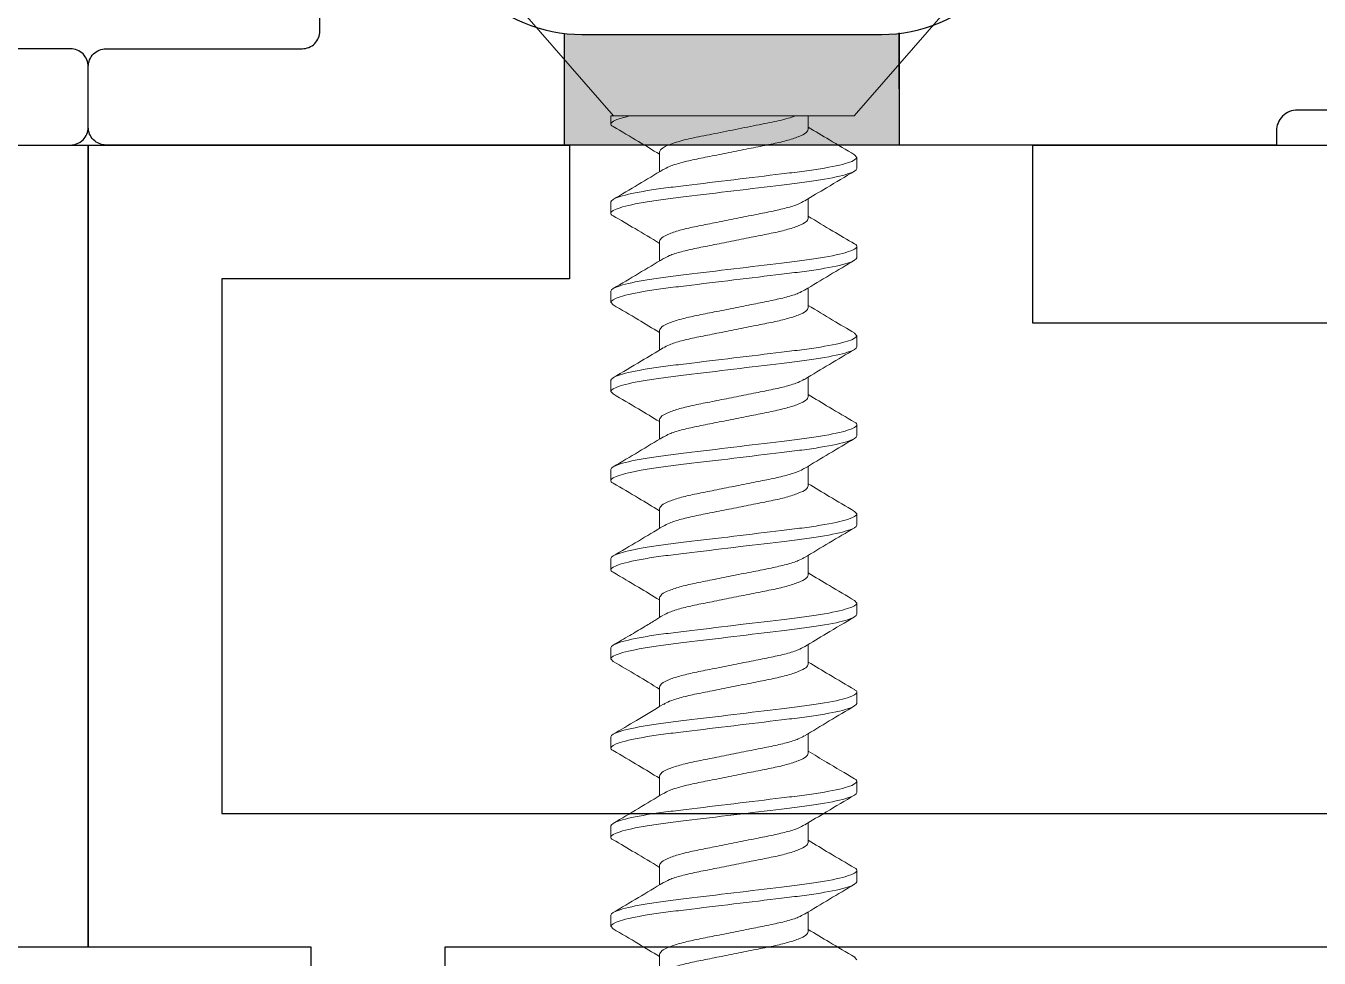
# Model space of a CAD drawing. Extents: x 0 to 79.8, y 0 to 38.2.
# Drawn here: x 7.687 to 8.412, y 29.158 to 29.681 of the extents above; entities that cross this region are included whole.
import ezdxf

# ---------------------------------------------------------------- set-up
doc = ezdxf.new("R2010")
doc.units = 0
doc.header["$MEASUREMENT"] = 0
doc.linetypes.add('SLD-Solid', pattern=[0])
doc.layers.get('0').update_dxf_attribs({"linetype": 'CONTINUOUS'})
for name, color, linetype in [('FRAME', 1, 'CONTINUOUS'), ('TEXT', 7, 'CONTINUOUS'), ('WEEPING', 7, 'CONTINUOUS')]:
    doc.layers.add(name, color=color, linetype=linetype)

# ---------------------------------------------------------------- blocks, each defined once
blk = doc.blocks.new('3749-SILL')
for points in [[(0.71382, -0.68038), (0.67841, -0.68038, 0.414214), (0.6666, -0.69218), (0.6666, -0.7), (0.01, -0.7, -0.414214), (0, -0.69), (0, -0.656, -0.414214), (0.01, -0.646), (0.12, -0.646, 0.414214), (0.13, -0.636), (0.13, -0.47463, 0.528549)], [(0.192, -0.553, 0.414214), (0.277, -0.638), (0.445, -0.638, 0.414214), (0.53, -0.553)], [(1.2414, -0.7), (1.898, -0.7, 0.414214), (1.908, -0.69), (1.908, -0.656, 0.414214), (1.898, -0.646), (1.788, -0.646, -0.414214)]]:
    blk.add_lwpolyline(points, format="xyb")
blk = doc.blocks.new('25559')
at = {"color": 7, "linetype": 'SLD-Solid', "lineweight": 15}
for p, q in [((0.083, 0.06754), (0.01, 0.131)), ((0.083, 0.06754), (0.083, -0.05315)), ((0.10625, 0.069), (0.10482, 0.06775)), ((0.10625, 0.069), (0.1125, 0.069)), ((0.15625, 0.069), (0.1625, 0.069)), ((0.20625, 0.069), (0.20482, 0.06775)), ((0.20625, 0.069), (0.2125, 0.069)), ((0.25625, 0.069), (0.2625, 0.069)), ((0.30625, 0.069), (0.3048, 0.06774)), ((0.30625, 0.069), (0.3125, 0.069)), ((0.35625, 0.069), (0.35481, 0.06774)), ((0.35625, 0.069), (0.3625, 0.069)), ((0.40625, 0.069), (0.4125, 0.069)), ((0.45625, 0.069), (0.4625, 0.069)), ((0.50625, 0.069), (0.5125, 0.069)), ((0.55625, 0.069), (0.55482, 0.06775)), ((0.0905, 0.04172), (0.083, 0.04172)), ((0.1405, 0.04172), (0.12945, 0.04172)), ((0.1905, 0.04172), (0.17946, 0.04172)), ((0.2405, 0.04172), (0.22946, 0.04172)), ((0.2905, 0.04172), (0.27946, 0.04172)), ((0.3405, 0.04172), (0.32946, 0.04172)), ((0.3905, 0.04172), (0.37946, 0.04172)), ((0.4405, 0.04172), (0.42946, 0.04172)), ((0.4905, 0.04172), (0.47945, 0.04172)), ((0.5405, 0.04172), (0.52946, 0.04172)), ((0.10325, -0.04172), (0.11429, -0.04172)), ((0.15325, -0.04172), (0.16429, -0.04172)), ((0.20325, -0.04172), (0.21429, -0.04172)), ((0.25325, -0.04172), (0.26429, -0.04172)), ((0.30325, -0.04172), (0.31429, -0.04172)), ((0.35325, -0.04172), (0.36432, -0.04172)), ((0.40325, -0.04172), (0.41429, -0.04172)), ((0.45325, -0.04172), (0.46429, -0.04172)), ((0.50325, -0.04172), (0.51429, -0.04172)), ((0.55325, -0.04172), (0.56429, -0.04172)), ((0.083, -0.069), (0.083, -0.05833)), ((0.01, -0.131), (0.083, -0.06754)), ((0.0875, -0.069), (0.083, -0.069)), ((0.1375, -0.069), (0.13125, -0.069)), ((0.1875, -0.069), (0.18125, -0.069)), ((0.18893, -0.06775), (0.1875, -0.069)), ((0.2375, -0.069), (0.23125, -0.069)), ((0.23894, -0.06774), (0.2375, -0.069)), ((0.2875, -0.069), (0.28125, -0.069)), ((0.3375, -0.069), (0.33125, -0.069)), ((0.3875, -0.069), (0.38125, -0.069)), ((0.38894, -0.06775), (0.3875, -0.069)), ((0.4375, -0.069), (0.43125, -0.069)), ((0.4875, -0.069), (0.48125, -0.069)), ((0.5375, -0.069), (0.53125, -0.069)), ((0.53893, -0.06775), (0.5375, -0.069))]:
    blk.add_line(p, q, dxfattribs=at)
for points, knots in [([(0.10482, 0.06776), (0.10203, 0.06303), (0.0969, 0.05432), (0.09167, 0.04567), (0.08929, 0.04172)], [0, 0, 0, 0, 0.544207, 1, 1, 1, 1]), ([(0.13125, -0.069), (0.13035, -0.069), (0.1293, -0.06732), (0.12709, -0.06033), (0.12595, -0.05502), (0.12436, -0.04534), (0.12385, -0.04184), (0.12291, -0.03455), (0.12246, -0.03075), (0.12098, -0.01846), (0.11987, -0.00924), (0.11763, 0.00924), (0.11652, 0.01846), (0.11504, 0.03075), (0.11459, 0.03455), (0.11365, 0.04184), (0.11314, 0.04534), (0.11155, 0.05502), (0.11041, 0.06033), (0.1082, 0.06732), (0.10715, 0.069), (0.10625, 0.069)], [0, 0, 0, 0, 0.125, 0.125, 0.25, 0.25, 0.3125, 0.3125, 0.375, 0.375, 0.5, 0.5, 0.625, 0.625, 0.6875, 0.6875, 0.75, 0.75, 0.875, 0.875, 1, 1, 1, 1]), ([(0.1375, -0.069), (0.1366, -0.069), (0.13555, -0.06732), (0.13334, -0.06033), (0.1322, -0.05502), (0.13061, -0.04534), (0.1301, -0.04184), (0.12916, -0.03455), (0.12871, -0.03075), (0.12723, -0.01846), (0.12612, -0.00924), (0.12388, 0.00924), (0.12277, 0.01846), (0.12129, 0.03075), (0.12084, 0.03455), (0.1199, 0.04184), (0.11939, 0.04534), (0.1178, 0.05502), (0.11666, 0.06033), (0.11445, 0.06732), (0.1134, 0.069), (0.1125, 0.069)], [0, 0, 0, 0, 0.125, 0.125, 0.25, 0.25, 0.3125, 0.3125, 0.375, 0.375, 0.5, 0.5, 0.625, 0.625, 0.6875, 0.6875, 0.75, 0.75, 0.875, 0.875, 1, 1, 1, 1]), ([(0.13062, 0.03978), (0.12817, 0.04384), (0.12258, 0.0531), (0.11707, 0.06244), (0.11399, 0.06768)], [0, 0, 0, 0, 0.438573, 1, 1, 1, 1]), ([(0.15478, 0.06771), (0.15237, 0.06362), (0.14725, 0.05492), (0.14205, 0.04629), (0.13929, 0.04172)], [0, 0, 0, 0, 0.470064, 1, 1, 1, 1]), ([(0.15625, 0.069), (0.15578, 0.06899), (0.15531, 0.06899), (0.15479, 0.06771), (0.15478, 0.06769)], [0, 0, 0, 0, 0.98851, 1, 1, 1, 1]), ([(0.18125, -0.069), (0.18035, -0.069), (0.1793, -0.06732), (0.17709, -0.06033), (0.17595, -0.05502), (0.17436, -0.04534), (0.17385, -0.04184), (0.17291, -0.03455), (0.17246, -0.03075), (0.17098, -0.01846), (0.16987, -0.00924), (0.16763, 0.00924), (0.16652, 0.01846), (0.16504, 0.03075), (0.16459, 0.03455), (0.16365, 0.04184), (0.16314, 0.04534), (0.16155, 0.05502), (0.16041, 0.06033), (0.1582, 0.06732), (0.15715, 0.069), (0.15625, 0.069)], [0, 0, 0, 0, 0.125, 0.125, 0.25, 0.25, 0.3125, 0.3125, 0.375, 0.375, 0.5, 0.5, 0.625, 0.625, 0.6875, 0.6875, 0.75, 0.75, 0.875, 0.875, 1, 1, 1, 1]), ([(0.1875, -0.069), (0.1866, -0.069), (0.18555, -0.06732), (0.18334, -0.06033), (0.1822, -0.05502), (0.18061, -0.04534), (0.1801, -0.04184), (0.17916, -0.03455), (0.17871, -0.03075), (0.17723, -0.01846), (0.17612, -0.00924), (0.17388, 0.00924), (0.17277, 0.01846), (0.17129, 0.03075), (0.17084, 0.03455), (0.1699, 0.04184), (0.16939, 0.04534), (0.1678, 0.05502), (0.16666, 0.06033), (0.16445, 0.06732), (0.1634, 0.069), (0.1625, 0.069)], [0, 0, 0, 0, 0.125, 0.125, 0.25, 0.25, 0.3125, 0.3125, 0.375, 0.375, 0.5, 0.5, 0.625, 0.625, 0.6875, 0.6875, 0.75, 0.75, 0.875, 0.875, 1, 1, 1, 1]), ([(0.18067, 0.03971), (0.17787, 0.04434), (0.17225, 0.05365), (0.16672, 0.06304), (0.16394, 0.06775)], [0, 0, 0, 0, 0.497584, 1, 1, 1, 1]), ([(0.20482, 0.06777), (0.20239, 0.06365), (0.19727, 0.05494), (0.19204, 0.04628), (0.18929, 0.04172)], [0, 0, 0, 0, 0.473411, 1, 1, 1, 1]), ([(0.23125, -0.069), (0.23035, -0.069), (0.2293, -0.06732), (0.22709, -0.06033), (0.22595, -0.05502), (0.22436, -0.04534), (0.22385, -0.04184), (0.22291, -0.03455), (0.22246, -0.03075), (0.22098, -0.01846), (0.21987, -0.00924), (0.21763, 0.00924), (0.21652, 0.01846), (0.21504, 0.03075), (0.21459, 0.03455), (0.21365, 0.04184), (0.21314, 0.04534), (0.21155, 0.05502), (0.21041, 0.06033), (0.2082, 0.06732), (0.20715, 0.069), (0.20625, 0.069)], [0, 0, 0, 0, 0.125, 0.125, 0.25, 0.25, 0.3125, 0.3125, 0.375, 0.375, 0.5, 0.5, 0.625, 0.625, 0.6875, 0.6875, 0.75, 0.75, 0.875, 0.875, 1, 1, 1, 1]), ([(0.2375, -0.069), (0.2366, -0.069), (0.23555, -0.06732), (0.23334, -0.06033), (0.2322, -0.05502), (0.23061, -0.04534), (0.2301, -0.04184), (0.22916, -0.03455), (0.22871, -0.03075), (0.22723, -0.01846), (0.22612, -0.00924), (0.22388, 0.00924), (0.22277, 0.01846), (0.22129, 0.03075), (0.22084, 0.03455), (0.2199, 0.04184), (0.21939, 0.04534), (0.2178, 0.05502), (0.21666, 0.06033), (0.21445, 0.06732), (0.2134, 0.069), (0.2125, 0.069)], [0, 0, 0, 0, 0.125, 0.125, 0.25, 0.25, 0.3125, 0.3125, 0.375, 0.375, 0.5, 0.5, 0.625, 0.625, 0.6875, 0.6875, 0.75, 0.75, 0.875, 0.875, 1, 1, 1, 1]), ([(0.23074, 0.03959), (0.22793, 0.04424), (0.22227, 0.05361), (0.21672, 0.06303), (0.21393, 0.06777)], [0, 0, 0, 0, 0.497176, 1, 1, 1, 1]), ([(0.25477, 0.06769), (0.25199, 0.06296), (0.24687, 0.05427), (0.24167, 0.04565), (0.23929, 0.04172)], [0, 0, 0, 0, 0.544096, 1, 1, 1, 1]), ([(0.25625, 0.069), (0.25578, 0.06899), (0.25531, 0.06898), (0.25478, 0.06769), (0.25477, 0.06766)], [0, 0, 0, 0, 0.980805, 1, 1, 1, 1]), ([(0.28125, -0.069), (0.28035, -0.069), (0.2793, -0.06732), (0.27709, -0.06033), (0.27595, -0.05502), (0.27436, -0.04534), (0.27385, -0.04184), (0.27291, -0.03455), (0.27246, -0.03075), (0.27098, -0.01846), (0.26987, -0.00924), (0.26763, 0.00924), (0.26652, 0.01846), (0.26504, 0.03075), (0.26459, 0.03455), (0.26365, 0.04184), (0.26314, 0.04534), (0.26155, 0.05502), (0.26041, 0.06033), (0.2582, 0.06732), (0.25715, 0.069), (0.25625, 0.069)], [0, 0, 0, 0, 0.125, 0.125, 0.25, 0.25, 0.3125, 0.3125, 0.375, 0.375, 0.5, 0.5, 0.625, 0.625, 0.6875, 0.6875, 0.75, 0.75, 0.875, 0.875, 1, 1, 1, 1]), ([(0.2875, -0.069), (0.2866, -0.069), (0.28555, -0.06732), (0.28334, -0.06033), (0.2822, -0.05502), (0.28061, -0.04534), (0.2801, -0.04184), (0.27916, -0.03455), (0.27871, -0.03075), (0.27723, -0.01846), (0.27612, -0.00924), (0.27388, 0.00924), (0.27277, 0.01846), (0.27129, 0.03075), (0.27084, 0.03455), (0.2699, 0.04184), (0.26939, 0.04534), (0.2678, 0.05502), (0.26666, 0.06033), (0.26445, 0.06732), (0.2634, 0.069), (0.2625, 0.069)], [0, 0, 0, 0, 0.125, 0.125, 0.25, 0.25, 0.3125, 0.3125, 0.375, 0.375, 0.5, 0.5, 0.625, 0.625, 0.6875, 0.6875, 0.75, 0.75, 0.875, 0.875, 1, 1, 1, 1]), ([(0.28079, 0.03951), (0.27797, 0.04417), (0.27231, 0.05355), (0.26675, 0.06298), (0.26396, 0.06772)], [0, 0, 0, 0, 0.497089, 1, 1, 1, 1]), ([(0.3048, 0.06774), (0.30201, 0.063), (0.29689, 0.0543), (0.29167, 0.04565), (0.28929, 0.04172)], [0, 0, 0, 0, 0.5454253, 1, 1, 1, 1]), ([(0.33125, -0.069), (0.33035, -0.069), (0.3293, -0.06732), (0.32709, -0.06033), (0.32595, -0.05502), (0.32436, -0.04534), (0.32385, -0.04184), (0.32291, -0.03455), (0.32246, -0.03075), (0.32098, -0.01846), (0.31987, -0.00924), (0.31763, 0.00924), (0.31652, 0.01846), (0.31504, 0.03075), (0.31459, 0.03455), (0.31365, 0.04184), (0.31314, 0.04534), (0.31155, 0.05502), (0.31041, 0.06033), (0.3082, 0.06732), (0.30715, 0.069), (0.30625, 0.069)], [0, 0, 0, 0, 0.125, 0.125, 0.25, 0.25, 0.3125, 0.3125, 0.375, 0.375, 0.5, 0.5, 0.625, 0.625, 0.6875, 0.6875, 0.75, 0.75, 0.875, 0.875, 1, 1, 1, 1]), ([(0.3375, -0.069), (0.3366, -0.069), (0.33555, -0.06732), (0.33334, -0.06033), (0.3322, -0.05502), (0.33061, -0.04534), (0.3301, -0.04184), (0.32916, -0.03455), (0.32871, -0.03075), (0.32723, -0.01846), (0.32612, -0.00924), (0.32388, 0.00924), (0.32277, 0.01846), (0.32129, 0.03075), (0.32084, 0.03455), (0.3199, 0.04184), (0.31939, 0.04534), (0.3178, 0.05502), (0.31666, 0.06033), (0.31445, 0.06732), (0.3134, 0.069), (0.3125, 0.069)], [0, 0, 0, 0, 0.125, 0.125, 0.25, 0.25, 0.3125, 0.3125, 0.375, 0.375, 0.5, 0.5, 0.625, 0.625, 0.6875, 0.6875, 0.75, 0.75, 0.875, 0.875, 1, 1, 1, 1]), ([(0.33075, 0.03957), (0.32795, 0.04421), (0.32231, 0.05355), (0.31677, 0.06295), (0.31398, 0.06768)], [0, 0, 0, 0, 0.497384, 1, 1, 1, 1]), ([(0.35481, 0.06775), (0.35203, 0.06304), (0.3469, 0.05433), (0.34169, 0.04568), (0.33929, 0.04172)], [0, 0, 0, 0, 0.541562, 1, 1, 1, 1]), ([(0.38125, -0.069), (0.38035, -0.069), (0.3793, -0.06732), (0.37709, -0.06033), (0.37595, -0.05502), (0.37436, -0.04534), (0.37385, -0.04184), (0.37291, -0.03455), (0.37246, -0.03075), (0.37098, -0.01846), (0.36987, -0.00924), (0.36763, 0.00924), (0.36652, 0.01846), (0.36504, 0.03075), (0.36459, 0.03455), (0.36365, 0.04184), (0.36314, 0.04534), (0.36155, 0.05502), (0.36041, 0.06033), (0.3582, 0.06732), (0.35715, 0.069), (0.35625, 0.069)], [0, 0, 0, 0, 0.125, 0.125, 0.25, 0.25, 0.3125, 0.3125, 0.375, 0.375, 0.5, 0.5, 0.625, 0.625, 0.6875, 0.6875, 0.75, 0.75, 0.875, 0.875, 1, 1, 1, 1]), ([(0.3875, -0.069), (0.3866, -0.069), (0.38555, -0.06732), (0.38334, -0.06033), (0.3822, -0.05502), (0.38061, -0.04534), (0.3801, -0.04184), (0.37916, -0.03455), (0.37871, -0.03075), (0.37723, -0.01846), (0.37612, -0.00924), (0.37388, 0.00924), (0.37277, 0.01846), (0.37129, 0.03075), (0.37084, 0.03455), (0.3699, 0.04184), (0.36939, 0.04534), (0.3678, 0.05502), (0.36666, 0.06033), (0.36445, 0.06732), (0.3634, 0.069), (0.3625, 0.069)], [0, 0, 0, 0, 0.125, 0.125, 0.25, 0.25, 0.3125, 0.3125, 0.375, 0.375, 0.5, 0.5, 0.625, 0.625, 0.6875, 0.6875, 0.75, 0.75, 0.875, 0.875, 1, 1, 1, 1]), ([(0.38072, 0.03961), (0.37825, 0.04371), (0.37261, 0.05305), (0.36706, 0.06245), (0.36395, 0.06773)], [0, 0, 0, 0, 0.438718, 1, 1, 1, 1]), ([(0.40479, 0.06772), (0.402, 0.06298), (0.39688, 0.05428), (0.39166, 0.04564), (0.38929, 0.04172)], [0, 0, 0, 0, 0.545773, 1, 1, 1, 1]), ([(0.40625, 0.069), (0.40578, 0.069), (0.40531, 0.06899), (0.40479, 0.06772), (0.40479, 0.06771)], [0, 0, 0, 0, 0.99403, 1, 1, 1, 1]), ([(0.43125, -0.069), (0.43035, -0.069), (0.4293, -0.06732), (0.42709, -0.06033), (0.42595, -0.05502), (0.42436, -0.04534), (0.42385, -0.04184), (0.42291, -0.03455), (0.42246, -0.03075), (0.42098, -0.01846), (0.41987, -0.00924), (0.41763, 0.00924), (0.41652, 0.01846), (0.41504, 0.03075), (0.41459, 0.03455), (0.41365, 0.04184), (0.41314, 0.04534), (0.41155, 0.05502), (0.41041, 0.06033), (0.4082, 0.06732), (0.40715, 0.069), (0.40625, 0.069)], [0, 0, 0, 0, 0.125, 0.125, 0.25, 0.25, 0.3125, 0.3125, 0.375, 0.375, 0.5, 0.5, 0.625, 0.625, 0.6875, 0.6875, 0.75, 0.75, 0.875, 0.875, 1, 1, 1, 1]), ([(0.4375, -0.069), (0.4366, -0.069), (0.43555, -0.06732), (0.43334, -0.06033), (0.4322, -0.05502), (0.43061, -0.04534), (0.4301, -0.04184), (0.42916, -0.03455), (0.42871, -0.03075), (0.42723, -0.01846), (0.42612, -0.00924), (0.42388, 0.00924), (0.42277, 0.01846), (0.42129, 0.03075), (0.42084, 0.03455), (0.4199, 0.04184), (0.41939, 0.04534), (0.4178, 0.05502), (0.41666, 0.06033), (0.41445, 0.06732), (0.4134, 0.069), (0.4125, 0.069)], [0, 0, 0, 0, 0.125, 0.125, 0.25, 0.25, 0.3125, 0.3125, 0.375, 0.375, 0.5, 0.5, 0.625, 0.625, 0.6875, 0.6875, 0.75, 0.75, 0.875, 0.875, 1, 1, 1, 1]), ([(0.43078, 0.03953), (0.42796, 0.04419), (0.42229, 0.05358), (0.41673, 0.06302), (0.41394, 0.06776)], [0, 0, 0, 0, 0.4970233, 1, 1, 1, 1]), ([(0.45479, 0.06772), (0.45168, 0.06244), (0.44656, 0.05374), (0.44134, 0.04511), (0.43929, 0.04172)], [0, 0, 0, 0, 0.6068336, 1, 1, 1, 1]), ([(0.45625, 0.069), (0.45578, 0.069), (0.45531, 0.06899), (0.45479, 0.06772), (0.45479, 0.06771)], [0, 0, 0, 0, 0.992352, 1, 1, 1, 1]), ([(0.48125, -0.069), (0.48035, -0.069), (0.4793, -0.06732), (0.47709, -0.06033), (0.47595, -0.05502), (0.47436, -0.04534), (0.47385, -0.04184), (0.47291, -0.03455), (0.47246, -0.03075), (0.47098, -0.01846), (0.46987, -0.00924), (0.46763, 0.00924), (0.46652, 0.01846), (0.46504, 0.03075), (0.46459, 0.03455), (0.46365, 0.04184), (0.46314, 0.04534), (0.46155, 0.05502), (0.46041, 0.06033), (0.4582, 0.06732), (0.45715, 0.069), (0.45625, 0.069)], [0, 0, 0, 0, 0.125, 0.125, 0.25, 0.25, 0.3125, 0.3125, 0.375, 0.375, 0.5, 0.5, 0.625, 0.625, 0.6875, 0.6875, 0.75, 0.75, 0.875, 0.875, 1, 1, 1, 1]), ([(0.4875, -0.069), (0.4866, -0.069), (0.48555, -0.06732), (0.48334, -0.06033), (0.4822, -0.05502), (0.48061, -0.04534), (0.4801, -0.04184), (0.47916, -0.03455), (0.47871, -0.03075), (0.47723, -0.01846), (0.47612, -0.00924), (0.47388, 0.00924), (0.47277, 0.01846), (0.47129, 0.03075), (0.47084, 0.03455), (0.4699, 0.04184), (0.46939, 0.04534), (0.4678, 0.05502), (0.46666, 0.06033), (0.46445, 0.06732), (0.4634, 0.069), (0.4625, 0.069)], [0, 0, 0, 0, 0.125, 0.125, 0.25, 0.25, 0.3125, 0.3125, 0.375, 0.375, 0.5, 0.5, 0.625, 0.625, 0.6875, 0.6875, 0.75, 0.75, 0.875, 0.875, 1, 1, 1, 1]), ([(0.48062, 0.03977), (0.47817, 0.04383), (0.47258, 0.05309), (0.46708, 0.06243), (0.46399, 0.06767)], [0, 0, 0, 0, 0.438583, 1, 1, 1, 1]), ([(0.50478, 0.06771), (0.50199, 0.06297), (0.49688, 0.05428), (0.49166, 0.04564), (0.48929, 0.04172)], [0, 0, 0, 0, 0.545575, 1, 1, 1, 1]), ([(0.50625, 0.069), (0.50578, 0.06899), (0.50531, 0.06899), (0.50479, 0.06771), (0.50478, 0.06769)], [0, 0, 0, 0, 0.988917, 1, 1, 1, 1]), ([(0.53125, -0.069), (0.53035, -0.069), (0.5293, -0.06732), (0.52709, -0.06033), (0.52595, -0.05502), (0.52436, -0.04534), (0.52385, -0.04184), (0.52291, -0.03455), (0.52246, -0.03075), (0.52098, -0.01846), (0.51987, -0.00924), (0.51763, 0.00924), (0.51652, 0.01846), (0.51504, 0.03075), (0.51459, 0.03455), (0.51365, 0.04184), (0.51314, 0.04534), (0.51155, 0.05502), (0.51041, 0.06033), (0.5082, 0.06732), (0.50715, 0.069), (0.50625, 0.069)], [0, 0, 0, 0, 0.125, 0.125, 0.25, 0.25, 0.3125, 0.3125, 0.375, 0.375, 0.5, 0.5, 0.625, 0.625, 0.6875, 0.6875, 0.75, 0.75, 0.875, 0.875, 1, 1, 1, 1]), ([(0.5375, -0.069), (0.5366, -0.069), (0.53555, -0.06732), (0.53334, -0.06033), (0.5322, -0.05502), (0.53061, -0.04534), (0.5301, -0.04184), (0.52916, -0.03455), (0.52871, -0.03075), (0.52723, -0.01846), (0.52612, -0.00924), (0.52388, 0.00924), (0.52277, 0.01846), (0.52129, 0.03075), (0.52084, 0.03455), (0.5199, 0.04184), (0.51939, 0.04534), (0.5178, 0.05502), (0.51666, 0.06033), (0.51445, 0.06732), (0.5134, 0.069), (0.5125, 0.069)], [0, 0, 0, 0, 0.125, 0.125, 0.25, 0.25, 0.3125, 0.3125, 0.375, 0.375, 0.5, 0.5, 0.625, 0.625, 0.6875, 0.6875, 0.75, 0.75, 0.875, 0.875, 1, 1, 1, 1]), ([(0.53068, 0.03969), (0.52788, 0.04433), (0.52225, 0.05365), (0.51672, 0.06304), (0.51394, 0.06776)], [0, 0, 0, 0, 0.4975, 1, 1, 1, 1]), ([(0.55482, 0.06777), (0.55203, 0.06304), (0.54691, 0.05433), (0.54168, 0.04567), (0.53929, 0.04172)], [0, 0, 0, 0, 0.543159, 1, 1, 1, 1]), ([(0.11309, -0.03951), (0.11251, -0.03852), (0.1112, -0.03628), (0.10913, -0.02975), (0.10717, -0.02111), (0.1052, -0.01097), (0.103, 0), (0.1008, 0.01097), (0.09883, 0.02109), (0.09687, 0.02981), (0.09467, 0.03652), (0.09246, 0.0409), (0.09115, 0.04145), (0.0905, 0.04172)], [0, 0, 0, 0, 0.075452, 0.169625, 0.260362, 0.351098, 0.445271, 0.539445, 0.630181, 0.720917, 0.81509, 0.909264, 1, 1, 1, 1]), ([(0.1306, 0.03961), (0.13121, 0.03859), (0.13254, 0.03633), (0.13462, 0.02976), (0.13658, 0.0211), (0.13855, 0.01097), (0.14075, 0), (0.14295, -0.01097), (0.14492, -0.02109), (0.14688, -0.02981), (0.14908, -0.03652), (0.15129, -0.0409), (0.1526, -0.04145), (0.15325, -0.04172)], [0, 0, 0, 0, 0.077601, 0.171555, 0.26208, 0.352606, 0.44656, 0.540515, 0.63104, 0.721566, 0.81552, 0.909475, 1, 1, 1, 1]), ([(0.16298, -0.0393), (0.16244, -0.03837), (0.16116, -0.03619), (0.15913, -0.02975), (0.15717, -0.02111), (0.1552, -0.01097), (0.153, 0), (0.1508, 0.01097), (0.14883, 0.02109), (0.14687, 0.02981), (0.14467, 0.03652), (0.14246, 0.0409), (0.14115, 0.04145), (0.1405, 0.04172)], [0, 0, 0, 0, 0.071202, 0.165808, 0.256961, 0.348115, 0.442721, 0.537327, 0.628481, 0.719634, 0.81424, 0.908847, 1, 1, 1, 1]), ([(0.18064, 0.03955), (0.18123, 0.03854), (0.18255, 0.0363), (0.18462, 0.02975), (0.18658, 0.02111), (0.18855, 0.01097), (0.19075, 0), (0.19295, -0.01097), (0.19492, -0.02109), (0.19688, -0.02981), (0.19908, -0.03652), (0.20129, -0.0409), (0.2026, -0.04145), (0.20325, -0.04172)], [0, 0, 0, 0, 0.076238, 0.170331, 0.26099, 0.351649, 0.445743, 0.539836, 0.630495, 0.721154, 0.815248, 0.909341, 1, 1, 1, 1]), ([(0.21305, -0.03944), (0.21248, -0.03846), (0.21118, -0.03625), (0.20913, -0.02975), (0.20717, -0.02111), (0.2052, -0.01097), (0.203, 0), (0.2008, 0.01097), (0.19883, 0.02109), (0.19687, 0.02981), (0.19467, 0.03652), (0.19246, 0.0409), (0.19115, 0.04145), (0.1905, 0.04172)], [0, 0, 0, 0, 0.073946, 0.168273, 0.259157, 0.350041, 0.444368, 0.538694, 0.629578, 0.720463, 0.814789, 0.909116, 1, 1, 1, 1]), ([(0.23072, 0.0394), (0.23128, 0.03844), (0.23257, 0.03623), (0.23462, 0.02975), (0.23658, 0.02111), (0.23855, 0.01097), (0.24075, 0), (0.24295, -0.01097), (0.24492, -0.02109), (0.24688, -0.02981), (0.24908, -0.03652), (0.25129, -0.0409), (0.2526, -0.04145), (0.25325, -0.04172)], [0, 0, 0, 0, 0.073189, 0.167593, 0.258551, 0.34951, 0.443913, 0.538317, 0.629276, 0.720234, 0.814638, 0.909042, 1, 1, 1, 1]), ([(0.263, -0.03933), (0.26244, -0.03838), (0.26116, -0.0362), (0.25913, -0.02975), (0.25717, -0.02111), (0.2552, -0.01097), (0.253, 0), (0.2508, 0.01097), (0.24883, 0.02109), (0.24687, 0.02981), (0.24467, 0.03652), (0.24246, 0.0409), (0.24115, 0.04145), (0.2405, 0.04172)], [0, 0, 0, 0, 0.071694, 0.16625, 0.257355, 0.34846, 0.443016, 0.537572, 0.628677, 0.719783, 0.814339, 0.908895, 1, 1, 1, 1]), ([(0.28076, 0.03931), (0.28131, 0.03837), (0.28259, 0.03619), (0.28462, 0.02975), (0.28658, 0.02111), (0.28855, 0.01097), (0.29075, 0), (0.29295, -0.01097), (0.29492, -0.02109), (0.29688, -0.02981), (0.29908, -0.03652), (0.30129, -0.0409), (0.3026, -0.04145), (0.30325, -0.04172)], [0, 0, 0, 0, 0.071245, 0.165847, 0.256996, 0.348145, 0.442747, 0.537349, 0.628498, 0.719647, 0.814249, 0.908851, 1, 1, 1, 1]), ([(0.31305, -0.03942), (0.31248, -0.03845), (0.31118, -0.03624), (0.30913, -0.02975), (0.30717, -0.02111), (0.3052, -0.01097), (0.303, 0), (0.3008, 0.01097), (0.29883, 0.02109), (0.29687, 0.02981), (0.29467, 0.03652), (0.29246, 0.0409), (0.29115, 0.04145), (0.2905, 0.04172)], [0, 0, 0, 0, 0.073637, 0.167995, 0.258909, 0.349824, 0.444182, 0.53854, 0.629455, 0.720369, 0.814727, 0.909086, 1, 1, 1, 1]), ([(0.33073, 0.03938), (0.33129, 0.03842), (0.33258, 0.03622), (0.33462, 0.02975), (0.33658, 0.02111), (0.33855, 0.01097), (0.34075, 0), (0.34295, -0.01097), (0.34492, -0.02109), (0.34688, -0.02981), (0.34908, -0.03652), (0.35129, -0.0409), (0.3526, -0.04145), (0.35325, -0.04172)], [0, 0, 0, 0, 0.072754, 0.167202, 0.258203, 0.349204, 0.443652, 0.538101, 0.629102, 0.720103, 0.814551, 0.908999, 1, 1, 1, 1]), ([(0.3631, -0.03953), (0.36252, -0.03853), (0.3612, -0.0363), (0.35913, -0.02975), (0.35717, -0.02111), (0.3552, -0.01097), (0.353, 0), (0.3508, 0.01097), (0.34883, 0.02109), (0.34687, 0.02981), (0.34467, 0.03652), (0.34246, 0.0409), (0.34115, 0.04145), (0.3405, 0.04172)], [0, 0, 0, 0, 0.075946, 0.170069, 0.260757, 0.351445, 0.445568, 0.539691, 0.630379, 0.721066, 0.815189, 0.909312, 1, 1, 1, 1]), ([(0.3807, 0.03944), (0.38127, 0.03846), (0.38257, 0.03625), (0.38462, 0.02975), (0.38658, 0.02111), (0.38855, 0.01097), (0.39075, 0), (0.39295, -0.01097), (0.39492, -0.02109), (0.39688, -0.02981), (0.39908, -0.03652), (0.40129, -0.0409), (0.4026, -0.04145), (0.40325, -0.04172)], [0, 0, 0, 0, 0.07394, 0.168268, 0.259152, 0.350037, 0.444364, 0.538691, 0.629576, 0.720461, 0.814788, 0.909115, 1, 1, 1, 1]), ([(0.41303, -0.03939), (0.41247, -0.03843), (0.41117, -0.03623), (0.40913, -0.02975), (0.40717, -0.02111), (0.4052, -0.01097), (0.403, 0), (0.4008, 0.01097), (0.39883, 0.02109), (0.39687, 0.02981), (0.39467, 0.03652), (0.39246, 0.0409), (0.39115, 0.04145), (0.3905, 0.04172)], [0, 0, 0, 0, 0.072938, 0.167367, 0.25835, 0.349333, 0.443763, 0.538192, 0.629175, 0.720158, 0.814587, 0.909017, 1, 1, 1, 1]), ([(0.43075, 0.03933), (0.4313, 0.03839), (0.43259, 0.0362), (0.43462, 0.02975), (0.43658, 0.02111), (0.43855, 0.01097), (0.44075, 0), (0.44295, -0.01097), (0.44492, -0.02109), (0.44688, -0.02981), (0.44908, -0.03652), (0.45129, -0.0409), (0.4526, -0.04145), (0.45325, -0.04172)], [0, 0, 0, 0, 0.071746, 0.166296, 0.257396, 0.348497, 0.443047, 0.537598, 0.628698, 0.719798, 0.814349, 0.9089, 1, 1, 1, 1]), ([(0.46302, -0.03938), (0.46246, -0.03842), (0.46117, -0.03622), (0.45913, -0.02975), (0.45717, -0.02111), (0.4552, -0.01097), (0.453, 0), (0.4508, 0.01097), (0.44883, 0.02109), (0.44687, 0.02981), (0.44467, 0.03652), (0.44246, 0.0409), (0.44115, 0.04145), (0.4405, 0.04172)], [0, 0, 0, 0, 0.072679, 0.167134, 0.258143, 0.349151, 0.443607, 0.538063, 0.629071, 0.72008, 0.814536, 0.908991, 1, 1, 1, 1]), ([(0.48061, 0.03961), (0.48121, 0.03859), (0.48254, 0.03633), (0.48462, 0.02976), (0.48658, 0.0211), (0.48855, 0.01097), (0.49075, 0), (0.49295, -0.01097), (0.49492, -0.02109), (0.49688, -0.02981), (0.49908, -0.03652), (0.50129, -0.0409), (0.5026, -0.04145), (0.50325, -0.04172)], [0, 0, 0, 0, 0.077477, 0.171444, 0.261982, 0.352519, 0.446486, 0.540453, 0.630991, 0.721528, 0.815495, 0.909462, 1, 1, 1, 1]), ([(0.51301, -0.03935), (0.51245, -0.0384), (0.51117, -0.03621), (0.50913, -0.02975), (0.50717, -0.02111), (0.5052, -0.01097), (0.503, 0), (0.5008, 0.01097), (0.49883, 0.02109), (0.49687, 0.02981), (0.49467, 0.03652), (0.49246, 0.0409), (0.49115, 0.04145), (0.4905, 0.04172)], [0, 0, 0, 0, 0.07205, 0.16657, 0.25764, 0.34871, 0.44323, 0.53775, 0.62882, 0.71989, 0.81441, 0.90893, 1, 1, 1, 1]), ([(0.53065, 0.03952), (0.53124, 0.03853), (0.53255, 0.03629), (0.53462, 0.02975), (0.53658, 0.02111), (0.53855, 0.01097), (0.54075, 0), (0.54295, -0.01097), (0.54492, -0.02109), (0.54688, -0.02981), (0.54908, -0.03652), (0.55129, -0.0409), (0.5526, -0.04145), (0.55325, -0.04172)], [0, 0, 0, 0, 0.075758, 0.1699, 0.260606, 0.351313, 0.445455, 0.539597, 0.630303, 0.721009, 0.815152, 0.909294, 1, 1, 1, 1]), ([(0.56312, -0.03956), (0.56253, -0.03856), (0.56121, -0.03631), (0.55913, -0.02975), (0.55717, -0.0211), (0.5552, -0.01097), (0.553, 0), (0.5508, 0.01097), (0.54883, 0.02109), (0.54687, 0.02981), (0.54467, 0.03652), (0.54246, 0.0409), (0.54115, 0.04145), (0.5405, 0.04172)], [0, 0, 0, 0, 0.076547, 0.170609, 0.261238, 0.351867, 0.445929, 0.53999, 0.630619, 0.721248, 0.81531, 0.909371, 1, 1, 1, 1]), ([(0.10325, -0.04172), (0.10252, -0.04172), (0.10169, -0.04106), (0.09994, -0.03828), (0.09901, -0.03617), (0.09722, -0.03077), (0.09635, -0.02749), (0.09478, -0.02041), (0.09406, -0.01659), (0.09237, -0.00812), (0.09146, -0.00357), (0.08965, 0.0055), (0.08875, 0.01), (0.0871, 0.01828), (0.0864, 0.02199), (0.08479, 0.02891), (0.0839, 0.03205), (0.083, 0.03458)], [0, 0, 0, 0, 0.125, 0.125, 0.25, 0.25, 0.375, 0.375, 0.5, 0.5, 0.625, 0.625, 0.75, 0.75, 0.875, 0.875, 1, 1, 1, 1]), ([(0.08896, -0.06772), (0.09175, -0.06297), (0.09687, -0.05428), (0.10209, -0.04564), (0.10446, -0.04172)], [0, 0, 0, 0, 0.5457802, 1, 1, 1, 1]), ([(0.11306, -0.03968), (0.11587, -0.04432), (0.1215, -0.05365), (0.12703, -0.06304), (0.12981, -0.06776)], [0, 0, 0, 0, 0.497462, 1, 1, 1, 1]), ([(0.13897, -0.06771), (0.14138, -0.06362), (0.1465, -0.05493), (0.1517, -0.04629), (0.15446, -0.04172)], [0, 0, 0, 0, 0.470044, 1, 1, 1, 1]), ([(0.16296, -0.03951), (0.16577, -0.04416), (0.17144, -0.05353), (0.17699, -0.06296), (0.17978, -0.0677)], [0, 0, 0, 0, 0.497144, 1, 1, 1, 1]), ([(0.18893, -0.06777), (0.19171, -0.06304), (0.19684, -0.05433), (0.20207, -0.04568), (0.20446, -0.04172)], [0, 0, 0, 0, 0.54272, 1, 1, 1, 1]), ([(0.21303, -0.03961), (0.2155, -0.04371), (0.22114, -0.05305), (0.22668, -0.06245), (0.22979, -0.06773)], [0, 0, 0, 0, 0.43871, 1, 1, 1, 1]), ([(0.23894, -0.06775), (0.24174, -0.06301), (0.24686, -0.05431), (0.25208, -0.04565), (0.25446, -0.04172)], [0, 0, 0, 0, 0.5452236, 1, 1, 1, 1]), ([(0.26297, -0.03953), (0.26578, -0.04418), (0.27144, -0.05354), (0.27699, -0.06296), (0.27978, -0.0677)], [0, 0, 0, 0, 0.4972086, 1, 1, 1, 1]), ([(0.28898, -0.0677), (0.29176, -0.06296), (0.29688, -0.05427), (0.30209, -0.04564), (0.30446, -0.04172)], [0, 0, 0, 0, 0.545165, 1, 1, 1, 1]), ([(0.31302, -0.0396), (0.31583, -0.04426), (0.32148, -0.05362), (0.32703, -0.06304), (0.32982, -0.06777)], [0, 0, 0, 0, 0.4972292, 1, 1, 1, 1]), ([(0.33897, -0.0677), (0.34175, -0.06298), (0.34687, -0.05428), (0.35208, -0.04566), (0.35446, -0.04172)], [0, 0, 0, 0, 0.543547, 1, 1, 1, 1]), ([(0.36312, -0.03977), (0.36404, -0.04126), (0.36601, -0.04446), (0.37002, -0.05095), (0.37483, -0.05918), (0.37799, -0.06462), (0.37976, -0.06767)], [0, 0, 0, 0, 0.188833, 0.40295, 0.664767, 1, 1, 1, 1]), ([(0.38894, -0.06776), (0.39158, -0.06328), (0.3967, -0.05457), (0.40192, -0.04592), (0.40446, -0.04172)], [0, 0, 0, 0, 0.5147178, 1, 1, 1, 1]), ([(0.413, -0.03957), (0.41603, -0.0446), (0.42169, -0.05397), (0.42724, -0.06339), (0.42981, -0.06776)], [0, 0, 0, 0, 0.536416, 1, 1, 1, 1]), ([(0.43897, -0.0677), (0.44176, -0.06296), (0.44688, -0.05427), (0.45209, -0.04564), (0.45446, -0.04172)], [0, 0, 0, 0, 0.545775, 1, 1, 1, 1]), ([(0.463, -0.03957), (0.4658, -0.04421), (0.47144, -0.05354), (0.47698, -0.06295), (0.47977, -0.06768)], [0, 0, 0, 0, 0.4973796, 1, 1, 1, 1]), ([(0.48896, -0.06772), (0.49137, -0.06363), (0.49649, -0.05493), (0.5017, -0.0463), (0.50446, -0.04172)], [0, 0, 0, 0, 0.470247, 1, 1, 1, 1]), ([(0.51298, -0.03954), (0.5158, -0.0442), (0.52146, -0.05358), (0.52701, -0.06301), (0.52981, -0.06775)], [0, 0, 0, 0, 0.497098, 1, 1, 1, 1]), ([(0.53893, -0.06777), (0.54171, -0.06304), (0.54684, -0.05433), (0.55207, -0.04567), (0.55446, -0.04172)], [0, 0, 0, 0, 0.543195, 1, 1, 1, 1]), ([(0.0875, -0.069), (0.08685, -0.069), (0.08613, -0.06815), (0.0846, -0.06459), (0.0838, -0.06186), (0.083, -0.05833)], [0, 0, 0, 0, 0.5, 0.5, 1, 1, 1, 1]), ([(0.08896, -0.06771), (0.08896, -0.06772), (0.08844, -0.06899), (0.08797, -0.069), (0.0875, -0.069)], [0, 0, 0, 0, 0.007657, 1, 1, 1, 1]), ([(0.13897, -0.06769), (0.13896, -0.06771), (0.13844, -0.06899), (0.13797, -0.06899), (0.1375, -0.069)], [0, 0, 0, 0, 0.0112204, 1, 1, 1, 1]), ([(0.28898, -0.06768), (0.28897, -0.0677), (0.28844, -0.06898), (0.28797, -0.06899), (0.2875, -0.069)], [0, 0, 0, 0, 0.015708, 1, 1, 1, 1]), ([(0.33897, -0.06769), (0.33897, -0.0677), (0.33844, -0.06899), (0.33797, -0.06899), (0.3375, -0.069)], [0, 0, 0, 0, 0.012818, 1, 1, 1, 1]), ([(0.43897, -0.06768), (0.43897, -0.0677), (0.43844, -0.06898), (0.43797, -0.06899), (0.4375, -0.069)], [0, 0, 0, 0, 0.014388, 1, 1, 1, 1]), ([(0.48896, -0.06771), (0.48896, -0.06772), (0.48844, -0.06899), (0.48797, -0.069), (0.4875, -0.069)], [0, 0, 0, 0, 0.005935, 1, 1, 1, 1])]:
    blk.add_open_spline(points, degree=3, knots=knots, dxfattribs=at)
blk.add_open_spline([(0.083, -0.05833), (0.083, -0.05667), (0.083, -0.05495), (0.083, -0.05315)], degree=3, dxfattribs=at)

msp = doc.modelspace()

# ---------------------------------------------------------------- hatches: boundary and pattern name
at = {"layer": 'WEEPING'}
msp.add_hatch(color=7, dxfattribs=at).paths.add_polyline_path([(8.1768982, 29.6766482, -0.02865575), (8.1668982, 29.6757708), (8.0906785, 29.6757708), (7.9988982, 29.6757708, -0.02948858), (7.9888982, 29.6763611), (7.9888982, 29.6137708), (8.1768982, 29.6137708)])

# ---------------------------------------------------------------- linework, layer by layer
at = {"layer": 'TEXT'}
for points in [[(7.4518995, 29.6137724), (7.7218995, 29.6137724), (7.7218995, 29.1637724), (7.5968995, 29.1637724)], [(8.4883982, 29.5137708), (8.2518982, 29.5137708), (8.2518982, 29.6137709), (8.6358982, 29.6137709)], [(8.6258982, 28.8805383), (8.6258982, 29.1637709), (7.9218984, 29.1637709), (7.9218984, 28.5737709)]]:
    msp.add_lwpolyline(points, dxfattribs=at)
msp.add_lwpolyline([(7.8468984, 28.5737709), (7.8468984, 29.1637709), (7.7218984, 29.1637709), (7.7218984, 29.6137709), (7.9918984, 29.6137709), (7.9918984, 29.5387709), (7.7968984, 29.5387709), (7.7968984, 29.2387709), (8.4883982, 29.2387709, 0.41421356)], format="xyb", dxfattribs=at)
at = {"layer": 'WEEPING', "color": 7}
for p, q in [((7.9888982, 29.6763611), (7.9888982, 29.6137708)), ((8.1768982, 29.6609288), (8.1768982, 29.6766482)), ((8.1768982, 29.6766482), (8.1768982, 29.6609288)), ((8.1768982, 29.6452095), (8.1768982, 29.6766482)), ((8.1768982, 29.6766482), (8.1768982, 29.6137708))]:
    msp.add_line(p, q, dxfattribs=at)

# ---------------------------------------------------------------- block references
at = {"layer": 'FRAME'}
for p in [(5.8138982, 30.3137713), (7.7218982, 30.3137713)]:
    msp.add_blockref('3749-SILL', p, dxfattribs=at)
at = {"layer": 'TEXT', "rotation": 270}
msp.add_blockref('25559', (8.0841208, 29.713074), dxfattribs=at)

doc.saveas('drawing.dxf')
